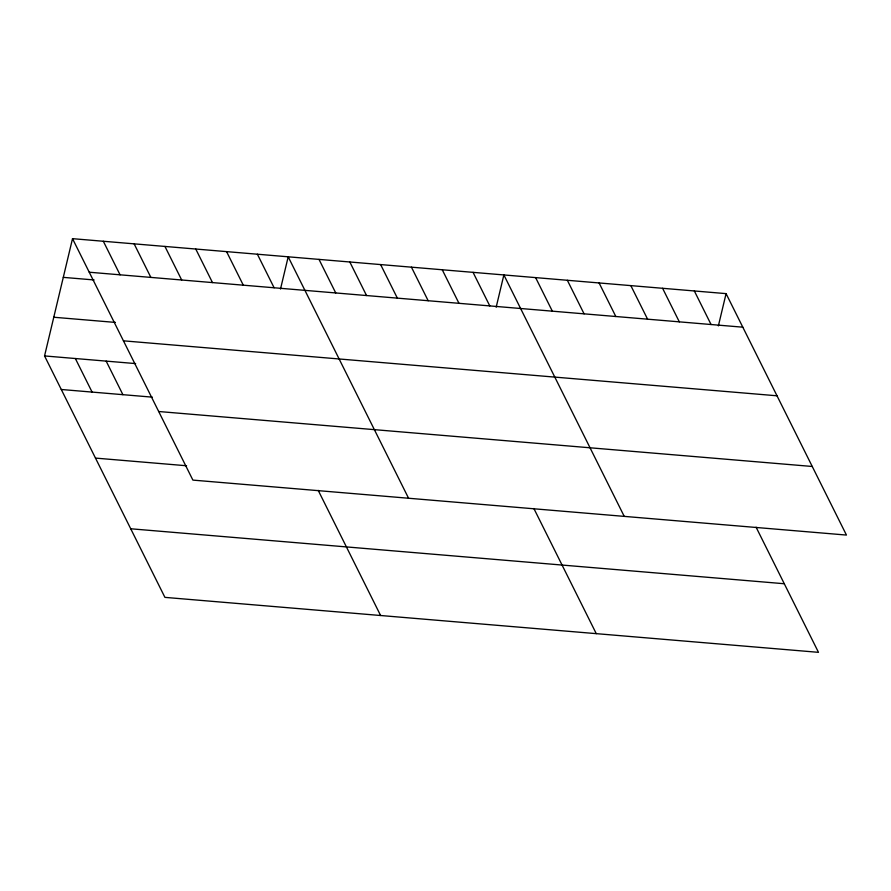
<?xml version="1.0" encoding="UTF-8"?>
<svg xmlns="http://www.w3.org/2000/svg" width="891" height="891" viewBox="0 0 891 891"><rect width="100%" height="100%" fill="white"/><g stroke="black" fill="none" stroke-linecap="round" stroke-linejoin="round"><path stroke-width="1.34" d="M756.091 527.194L818.484 652.335L164.924 597.371L44.55 355.932L72.516 238.665L726.076 293.629L846.45 535.068L192.89 480.104L72.516 238.665M280.498 289.052L288.194 256.808L408.568 498.236M496.176 307.195L503.872 274.94L624.246 516.379M718.38 325.883L726.076 293.629M89.256 272.223L742.804 327.186M63.294 277.368L94.101 279.952M53.783 317.241L115.396 322.419M123.448 340.83L777.008 395.793M44.55 355.932L135.644 363.595M61.279 389.49L152.372 397.152M158.687 411.508L812.247 466.472M95.482 458.097L186.575 465.759M130.721 528.775L784.28 583.739M694.334 290.956L711.063 324.524M662.592 288.294L679.321 321.851M630.839 285.621L647.579 319.178M599.097 282.948L615.826 316.517M567.355 280.286L584.084 313.844M535.614 277.613L552.342 311.171M473.054 272.356L489.783 305.914M442.248 269.761L458.976 303.319M533.876 508.505L596.268 633.646M411.43 267.166L428.17 300.735M380.624 264.582L397.353 298.14M349.818 261.987L366.546 295.545M319 259.392L335.74 292.961M257.388 254.213L274.116 287.771M226.57 251.618L243.299 285.187M318.21 490.362L380.602 615.503M195.764 249.035L212.492 282.592M164.946 246.439L181.686 279.997M134.14 243.844L150.869 277.413M103.334 241.261L120.062 274.818M106.174 361.122L122.902 394.68M75.356 358.527L92.096 392.085"/></g></svg>
